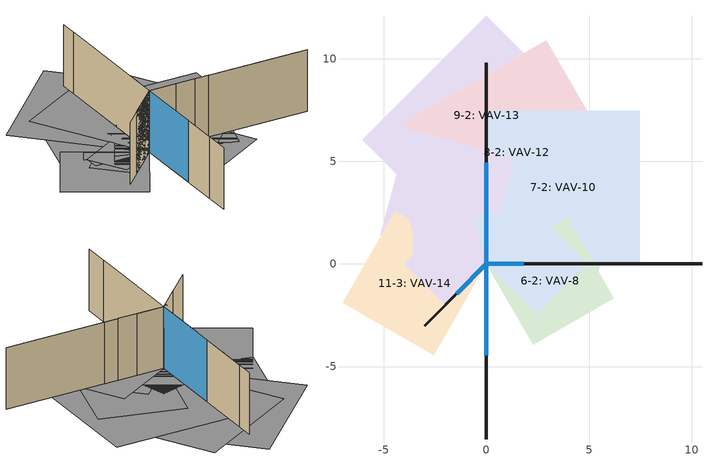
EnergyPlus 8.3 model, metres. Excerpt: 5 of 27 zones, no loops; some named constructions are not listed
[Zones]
11-3: VAV-14
 floor adiabatic (TYP Int. Flr44): -4.45,2.57 0,0 -2.57,-4.45 -7.02,-1.88 z4.79
 wall outside (2-4: 3  Formwall56): 0,0 0,-6.89 / 0,0 -1.45,-1.45 z4.79:8.75
 window (NFRC CW/SF): 0,0 0,-4.45 z4.79:8.75; 0,0 -1.45,-1.45 z4.79:7.39
6-2: VAV-8
 floor adiabatic (TYP Int. Flr44): 3.93,2.27 6.2,-1.66 2.27,-3.93 0,0 z4.79
 wall outside (2-4: 3  Formwall56): 0,0 1.76,0 / 0,0 1.76,0 z4.79:8.75
 window (NFRC CW/SF): 0,0 1.67,0 / 0,0 1.67,0 z4.79:6.45
7-2: VAV-10
 floor adiabatic (TYP Int. Flr44): 2.46,2.46 4.91,0 2.46,-2.46 0,0 z4.79; 1.19,2.06 3.25,0.87 2.06,-1.19 0,0 z4.79; 1.39,5.18 6.57,3.79 5.18,-1.39 0,0 z4.79; 7.47,7.47 7.47,0 0,0 0,7.47 z4.79; 1.66,2.87 2.26,0.61 0,0 -0.61,2.26 z4.79
 wall outside (2-4: 3  Formwall56): 0,0 0,-8.53 / 0,0 3.04,0 / 0,0 3.94,0 / 0,0 10.5,0 z4.79:8.75
 window (NFRC CW/SF): 0,0 0,-1.29 z4.79:6.08; 0,0 1.75,0 z4.79:6.54
8-2: VAV-12
 floor adiabatic (TYP Int. Flr44): 2.92,10.89 6.9,3.99 0,0 -3.99,6.9 z4.79
 wall outside (2-4: 3  Formwall56): 0,0 9.85,0 / 0,0 0,8.7 z4.79:8.75
 window (NFRC CW/SF): 0,0 1.83,0 z4.79:6.61
9-2: VAV-13
 floor adiabatic (TYP Int. Flr44): 0,12.08 6.04,6.04 0,0 -6.04,6.04 z4.79; -0.87,3.25 1.19,2.06 0,0 -2.06,1.19 z4.79; -3.79,6.56 1.39,5.18 0,0 -5.18,1.39 z4.79; 0,3.57 0,0 -3.57,0 -3.57,3.57 z4.79; -0.8,2.97 0,0 -2.97,-0.8 -3.77,2.18 z4.79; -1.32,2.29 0,0 -2.29,-1.32 -3.61,0.97 z4.79; -2,2 0,0 -2,-2 -4,0 z4.79
 wall outside (2-4: 3  Formwall56): 0,0 -3.02,-3.02 / 0,0 -1.97,-1.97 / 0,0 0,2.38 / 0,0 0,1.64 / 0,0 0,9.81 / 0,0 0,3.77 / 0,0 0,2.05 / 0,0 0,2.38 z4.79:8.75
 window (NFRC CW/SF): 0,0 0,4.92 z4.79:8.75
[Schedule:Week:Daily]
OfficeLightsWk: OfficeLightsSun, OfficeLightsWD, OfficeLightsWD, OfficeLightsWD, OfficeLightsWD, OfficeLightsWD, OfficeLightsSat, OfficeLightsSun, OnDay, OffDay, OfficeLightsSun, OfficeLightsSun
ManufacturingLightsWk: ManufacturingLightsSun, ManufacturingLightsWD, ManufacturingLightsWD, ManufacturingLightsWD, ManufacturingLightsWD, ManufacturingLightsWD, ManufacturingLightsSat, ManufacturingLightsSun, OnDay, OffDay, ManufacturingLightsSun, ManufacturingLightsSun
RetailLightsWk: RetailLightsSun, RetailLightsWD, RetailLightsWD, RetailLightsWD, RetailLightsWD, RetailLightsWD, RetailLightsSat, RetailLightsSun, OnDay, OffDay, RetailLightsSun, RetailLightsSun
Healthcare Process8: ScheduleDay 7, ScheduleDay 1, ScheduleDay 2, ScheduleDay 3, ScheduleDay 4, ScheduleDay 5, ScheduleDay 6, ScheduleDay 8, ScheduleDay 1, ScheduleDay 8, ScheduleDay 8, ScheduleDay 8
ManufacturingInfiltrationWk: ManufacturingInfiltrationSun, ManufacturingInfiltrationWD, ManufacturingInfiltrationWD, ManufacturingInfiltrationWD, ManufacturingInfiltrationWD, ManufacturingInfiltrationWD, ManufacturingInfiltrationSat, ManufacturingInfiltrationSun, ManufacturingInfiltrationWD, ManufacturingInfiltrationWD, ManufacturingInfiltrationSun, ManufacturingInfiltrationSun
ManufacturingReceptacleWk: ManufacturingReceptacleSun, ManufacturingReceptacleWD, ManufacturingReceptacleWD, ManufacturingReceptacleWD, ManufacturingReceptacleWD, ManufacturingReceptacleWD, ManufacturingReceptacleSat, ManufacturingReceptacleSun, OnDay, OffDay, ManufacturingReceptacleSun, ManufacturingReceptacleSun
OfficeInfiltrationWk: OfficeInfiltrationSun, OfficeInfiltrationWD, OfficeInfiltrationWD, OfficeInfiltrationWD, OfficeInfiltrationWD, OfficeInfiltrationWD, OfficeInfiltrationSat, OfficeInfiltrationSun, OfficeInfiltrationWD, OfficeInfiltrationWD, OfficeInfiltrationSun, OfficeInfiltrationSun
OfficeReceptacleWk: OfficeReceptacleSun, OfficeReceptacleWD, OfficeReceptacleWD, OfficeReceptacleWD, OfficeReceptacleWD, OfficeReceptacleWD, OfficeReceptacleSat, OfficeReceptacleSun, OnDay, OffDay, OfficeReceptacleSun, OfficeReceptacleSun
RetailInfiltrationWk: RetailInfiltrationSun, RetailInfiltrationWD, RetailInfiltrationWD, RetailInfiltrationWD, RetailInfiltrationWD, RetailInfiltrationWD, RetailInfiltrationSat, RetailInfiltrationSun, RetailInfiltrationWD, RetailInfiltrationWD, RetailInfiltrationSun, RetailInfiltrationSun
RetailReceptacleWk: RetailReceptacleSun, RetailReceptacleWD, RetailReceptacleWD, RetailReceptacleWD, RetailReceptacleWD, RetailReceptacleWD, RetailReceptacleSat, RetailReceptacleSun, OnDay, OffDay, RetailReceptacleSun, RetailReceptacleSun
RetailRefrigerationWk: RetailRefrigerationSun, RetailRefrigerationWD, RetailRefrigerationWD, RetailRefrigerationWD, RetailRefrigerationWD, RetailRefrigerationWD, RetailRefrigerationSat, RetailRefrigerationSun, RetailRefrigerationWD, RetailRefrigerationSun, RetailRefrigerationSun, RetailRefrigerationSun
Schedule:Week:Daily {c9908ce5-e7cb-4e24-84f3-d8ca2448f015}: {402a7916-397a-4f1f-9c47-9ff158fa4e7e}, {402a7916-397a-4f1f-9c47-9ff158fa4e7e}, {402a7916-397a-4f1f-9c47-9ff158fa4e7e}, {402a7916-397a-4f1f-9c47-9ff158fa4e7e}, {402a7916-397a-4f1f-9c47-9ff158fa4e7e}, {402a7916-397a-4f1f-9c47-9ff158fa4e7e}, {402a7916-397a-4f1f-9c47-9ff158fa4e7e}, {402a7916-397a-4f1f-9c47-9ff158fa4e7e}, {402a7916-397a-4f1f-9c47-9ff158fa4e7e}, {402a7916-397a-4f1f-9c47-9ff158fa4e7e}, {402a7916-397a-4f1f-9c47-9ff158fa4e7e}, {402a7916-397a-4f1f-9c47-9ff158fa4e7e}
Schedule:Week:Daily {6d3002a9-0a1b-4cba-b077-1d5313715819}: {a3869e4c-a95d-45ed-a368-4fc614d1afdc}, {a3869e4c-a95d-45ed-a368-4fc614d1afdc}, {a3869e4c-a95d-45ed-a368-4fc614d1afdc}, {a3869e4c-a95d-45ed-a368-4fc614d1afdc}, {a3869e4c-a95d-45ed-a368-4fc614d1afdc}, {a3869e4c-a95d-45ed-a368-4fc614d1afdc}, {a3869e4c-a95d-45ed-a368-4fc614d1afdc}, {a3869e4c-a95d-45ed-a368-4fc614d1afdc}, {a3869e4c-a95d-45ed-a368-4fc614d1afdc}, {a3869e4c-a95d-45ed-a368-4fc614d1afdc}, {a3869e4c-a95d-45ed-a368-4fc614d1afdc}, {a3869e4c-a95d-45ed-a368-4fc614d1afdc}
Schedule:Week:Daily {affb5155-440e-438c-893e-641a6e21b86f}: {6859e59c-2f42-4faa-bd03-332d8c4291bd}, {6859e59c-2f42-4faa-bd03-332d8c4291bd}, {6859e59c-2f42-4faa-bd03-332d8c4291bd}, {6859e59c-2f42-4faa-bd03-332d8c4291bd}, {6859e59c-2f42-4faa-bd03-332d8c4291bd}, {6859e59c-2f42-4faa-bd03-332d8c4291bd}, {6859e59c-2f42-4faa-bd03-332d8c4291bd}, {6859e59c-2f42-4faa-bd03-332d8c4291bd}, {6859e59c-2f42-4faa-bd03-332d8c4291bd}, {6859e59c-2f42-4faa-bd03-332d8c4291bd}, {6859e59c-2f42-4faa-bd03-332d8c4291bd}, {6859e59c-2f42-4faa-bd03-332d8c4291bd}
Schedule:Week:Daily {850cf474-6fe2-4698-bdce-ccadb10d04ac}: {f26e295d-c4cc-4483-a300-f529a020ab69}, {f26e295d-c4cc-4483-a300-f529a020ab69}, {f26e295d-c4cc-4483-a300-f529a020ab69}, {f26e295d-c4cc-4483-a300-f529a020ab69}, {f26e295d-c4cc-4483-a300-f529a020ab69}, {f26e295d-c4cc-4483-a300-f529a020ab69}, {f26e295d-c4cc-4483-a300-f529a020ab69}, {f26e295d-c4cc-4483-a300-f529a020ab69}, {f26e295d-c4cc-4483-a300-f529a020ab69}, {f26e295d-c4cc-4483-a300-f529a020ab69}, {f26e295d-c4cc-4483-a300-f529a020ab69}, {f26e295d-c4cc-4483-a300-f529a020ab69}
Schedule:Week:Daily {ecd6924c-7033-4e54-aaa7-55469c600ea8}: {b26e9b51-d56f-4a8d-8295-7439bdde3d0b}, {b26e9b51-d56f-4a8d-8295-7439bdde3d0b}, {b26e9b51-d56f-4a8d-8295-7439bdde3d0b}, {b26e9b51-d56f-4a8d-8295-7439bdde3d0b}, {b26e9b51-d56f-4a8d-8295-7439bdde3d0b}, {b26e9b51-d56f-4a8d-8295-7439bdde3d0b}, {b26e9b51-d56f-4a8d-8295-7439bdde3d0b}, {b26e9b51-d56f-4a8d-8295-7439bdde3d0b}, {b26e9b51-d56f-4a8d-8295-7439bdde3d0b}, {b26e9b51-d56f-4a8d-8295-7439bdde3d0b}, {b26e9b51-d56f-4a8d-8295-7439bdde3d0b}, {b26e9b51-d56f-4a8d-8295-7439bdde3d0b}
Schedule:Week:Daily {f9356c98-fddb-4204-af58-30df2d78dfdf}: {8d9d725e-e816-4200-9c3d-bb81e89a5f5d}, {8d9d725e-e816-4200-9c3d-bb81e89a5f5d}, {8d9d725e-e816-4200-9c3d-bb81e89a5f5d}, {8d9d725e-e816-4200-9c3d-bb81e89a5f5d}, {8d9d725e-e816-4200-9c3d-bb81e89a5f5d}, {8d9d725e-e816-4200-9c3d-bb81e89a5f5d}, {8d9d725e-e816-4200-9c3d-bb81e89a5f5d}, {8d9d725e-e816-4200-9c3d-bb81e89a5f5d}, {8d9d725e-e816-4200-9c3d-bb81e89a5f5d}, {8d9d725e-e816-4200-9c3d-bb81e89a5f5d}, {8d9d725e-e816-4200-9c3d-bb81e89a5f5d}, {8d9d725e-e816-4200-9c3d-bb81e89a5f5d}
Schedule:Week:Daily {2e9ee2a9-0caa-47c0-ab86-ac2ae8ba62c0}: {22d23935-e3ba-4ac1-9311-28f34c496400}, {22d23935-e3ba-4ac1-9311-28f34c496400}, {22d23935-e3ba-4ac1-9311-28f34c496400}, {22d23935-e3ba-4ac1-9311-28f34c496400}, {22d23935-e3ba-4ac1-9311-28f34c496400}, {22d23935-e3ba-4ac1-9311-28f34c496400}, {22d23935-e3ba-4ac1-9311-28f34c496400}, {22d23935-e3ba-4ac1-9311-28f34c496400}, {22d23935-e3ba-4ac1-9311-28f34c496400}, {22d23935-e3ba-4ac1-9311-28f34c496400}, {22d23935-e3ba-4ac1-9311-28f34c496400}, {22d23935-e3ba-4ac1-9311-28f34c496400}
Schedule:Week:Daily {3fc634c2-34c0-45f3-af90-1b8040f1118e}: {19168214-b7e6-4ff9-b943-259e85935509}, {19168214-b7e6-4ff9-b943-259e85935509}, {19168214-b7e6-4ff9-b943-259e85935509}, {19168214-b7e6-4ff9-b943-259e85935509}, {19168214-b7e6-4ff9-b943-259e85935509}, {19168214-b7e6-4ff9-b943-259e85935509}, {19168214-b7e6-4ff9-b943-259e85935509}, {19168214-b7e6-4ff9-b943-259e85935509}, {19168214-b7e6-4ff9-b943-259e85935509}, {19168214-b7e6-4ff9-b943-259e85935509}, {19168214-b7e6-4ff9-b943-259e85935509}, {19168214-b7e6-4ff9-b943-259e85935509}
Schedule:Week:Daily {28e3a292-e4b0-45b8-aa9b-913ef9a61883}: {d8a53f50-c6ac-4eac-8867-c988627c59e6}, {d8a53f50-c6ac-4eac-8867-c988627c59e6}, {d8a53f50-c6ac-4eac-8867-c988627c59e6}, {d8a53f50-c6ac-4eac-8867-c988627c59e6}, {d8a53f50-c6ac-4eac-8867-c988627c59e6}, {d8a53f50-c6ac-4eac-8867-c988627c59e6}, {d8a53f50-c6ac-4eac-8867-c988627c59e6}, {d8a53f50-c6ac-4eac-8867-c988627c59e6}, {d8a53f50-c6ac-4eac-8867-c988627c59e6}, {d8a53f50-c6ac-4eac-8867-c988627c59e6}, {d8a53f50-c6ac-4eac-8867-c988627c59e6}, {d8a53f50-c6ac-4eac-8867-c988627c59e6}
Schedule:Week:Daily {5660bbbf-b584-4552-b3da-121cb8b40dc7}: {e07e086c-a408-422f-85b1-913660486b33}, {e07e086c-a408-422f-85b1-913660486b33}, {e07e086c-a408-422f-85b1-913660486b33}, {e07e086c-a408-422f-85b1-913660486b33}, {e07e086c-a408-422f-85b1-913660486b33}, {e07e086c-a408-422f-85b1-913660486b33}, {e07e086c-a408-422f-85b1-913660486b33}, {e07e086c-a408-422f-85b1-913660486b33}, {e07e086c-a408-422f-85b1-913660486b33}, {e07e086c-a408-422f-85b1-913660486b33}, {e07e086c-a408-422f-85b1-913660486b33}, {e07e086c-a408-422f-85b1-913660486b33}
Schedule:Week:Daily {3f87cbb7-9287-4873-87ad-5d735111a82e}: {2476c7b8-0516-4979-bbd4-9afa1cd54cb6}, {2476c7b8-0516-4979-bbd4-9afa1cd54cb6}, {2476c7b8-0516-4979-bbd4-9afa1cd54cb6}, {2476c7b8-0516-4979-bbd4-9afa1cd54cb6}, {2476c7b8-0516-4979-bbd4-9afa1cd54cb6}, {2476c7b8-0516-4979-bbd4-9afa1cd54cb6}, {2476c7b8-0516-4979-bbd4-9afa1cd54cb6}, {2476c7b8-0516-4979-bbd4-9afa1cd54cb6}, {2476c7b8-0516-4979-bbd4-9afa1cd54cb6}, {2476c7b8-0516-4979-bbd4-9afa1cd54cb6}, {2476c7b8-0516-4979-bbd4-9afa1cd54cb6}, {2476c7b8-0516-4979-bbd4-9afa1cd54cb6}
Schedule:Week:Daily {10e56ed8-8a86-44b0-af2c-4fa37df0093d}: {e42219af-cf56-4945-b5be-49e20b9a19f6}, {e42219af-cf56-4945-b5be-49e20b9a19f6}, {e42219af-cf56-4945-b5be-49e20b9a19f6}, {e42219af-cf56-4945-b5be-49e20b9a19f6}, {e42219af-cf56-4945-b5be-49e20b9a19f6}, {e42219af-cf56-4945-b5be-49e20b9a19f6}, {e42219af-cf56-4945-b5be-49e20b9a19f6}, {e42219af-cf56-4945-b5be-49e20b9a19f6}, {e42219af-cf56-4945-b5be-49e20b9a19f6}, {e42219af-cf56-4945-b5be-49e20b9a19f6}, {e42219af-cf56-4945-b5be-49e20b9a19f6}, {e42219af-cf56-4945-b5be-49e20b9a19f6}
Schedule:Week:Daily {ca9c4410-f960-4548-abdc-c7912b1f8241}: {41333b32-5dc0-42c9-a554-6fb692234370}, {41333b32-5dc0-42c9-a554-6fb692234370}, {41333b32-5dc0-42c9-a554-6fb692234370}, {41333b32-5dc0-42c9-a554-6fb692234370}, {41333b32-5dc0-42c9-a554-6fb692234370}, {41333b32-5dc0-42c9-a554-6fb692234370}, {41333b32-5dc0-42c9-a554-6fb692234370}, {41333b32-5dc0-42c9-a554-6fb692234370}, {41333b32-5dc0-42c9-a554-6fb692234370}, {41333b32-5dc0-42c9-a554-6fb692234370}, {41333b32-5dc0-42c9-a554-6fb692234370}, {41333b32-5dc0-42c9-a554-6fb692234370}
Schedule:Week:Daily {bf189b60-abeb-4dcf-a683-878b684149b8}: {737219d8-cb14-4761-b382-80babc0f0379}, {737219d8-cb14-4761-b382-80babc0f0379}, {737219d8-cb14-4761-b382-80babc0f0379}, {737219d8-cb14-4761-b382-80babc0f0379}, {737219d8-cb14-4761-b382-80babc0f0379}, {737219d8-cb14-4761-b382-80babc0f0379}, {737219d8-cb14-4761-b382-80babc0f0379}, {737219d8-cb14-4761-b382-80babc0f0379}, {737219d8-cb14-4761-b382-80babc0f0379}, {737219d8-cb14-4761-b382-80babc0f0379}, {737219d8-cb14-4761-b382-80babc0f0379}, {737219d8-cb14-4761-b382-80babc0f0379}
Schedule:Week:Daily {bdb5aaf7-0340-4bcf-a9d3-844403bdc40c}: {70d5a3c9-9250-49f2-8f94-089633b7e694}, {70d5a3c9-9250-49f2-8f94-089633b7e694}, {70d5a3c9-9250-49f2-8f94-089633b7e694}, {70d5a3c9-9250-49f2-8f94-089633b7e694}, {70d5a3c9-9250-49f2-8f94-089633b7e694}, {70d5a3c9-9250-49f2-8f94-089633b7e694}, {70d5a3c9-9250-49f2-8f94-089633b7e694}, {70d5a3c9-9250-49f2-8f94-089633b7e694}, {70d5a3c9-9250-49f2-8f94-089633b7e694}, {70d5a3c9-9250-49f2-8f94-089633b7e694}, {70d5a3c9-9250-49f2-8f94-089633b7e694}, {70d5a3c9-9250-49f2-8f94-089633b7e694}
Schedule:Week:Daily {e319c133-c36d-4a58-97f0-1f7c1987ac97}: {0097050c-7901-44ba-9782-e4f574624ba7}, {0097050c-7901-44ba-9782-e4f574624ba7}, {0097050c-7901-44ba-9782-e4f574624ba7}, {0097050c-7901-44ba-9782-e4f574624ba7}, {0097050c-7901-44ba-9782-e4f574624ba7}, {0097050c-7901-44ba-9782-e4f574624ba7}, {0097050c-7901-44ba-9782-e4f574624ba7}, {0097050c-7901-44ba-9782-e4f574624ba7}, {0097050c-7901-44ba-9782-e4f574624ba7}, {0097050c-7901-44ba-9782-e4f574624ba7}, {0097050c-7901-44ba-9782-e4f574624ba7}, {0097050c-7901-44ba-9782-e4f574624ba7}
[Schedule:Day:Interval]
OfficeLightsSun; ManufacturingLightsSun; ManufacturingReceptacleSun; OfficeReceptacleSun: No, 01:00, 0.05, 02:00, 0.05, 03:00, 0.05, 04:00, 0.05, 05:00, 0.05, 06:00, 0.05, 07:00, 0.05, 08:00, 0.05, 09:00, 0.05, 10:00, 0.05, 11:00, 0.05, 12:00, 0.05, 13:00, 0.05, 14:00, 0.05, 15:00, 0.05, 16:00, 0.05, 17:00, 0.05, 18:00, 0.05, 19:00, 0.05, 20:00, 0.05, 21:00, 0.05, 22:00, 0.05, 23:00, 0.05, 24:00, 0.05
OfficeLightsWD: No, 01:00, 0.05, 02:00, 0.05, 03:00, 0.05, 04:00, 0.05, 05:00, 0.05, 06:00, 0.1, 07:00, 0.1, 08:00, 0.3, 09:00, 0.65, 10:00, 0.65, 11:00, 0.65, 12:00, 0.65, 13:00, 0.65, 14:00, 0.65, 15:00, 0.65, 16:00, 0.65, 17:00, 0.65, 18:00, 0.35, 19:00, 0.3, 20:00, 0.3, 21:00, 0.2, 22:00, 0.2, 23:00, 0.1, 24:00, 0.05
OfficeLightsSat; ManufacturingLightsSat; ManufacturingReceptacleSat; OfficeReceptacleSat: No, 01:00, 0.05, 02:00, 0.05, 03:00, 0.05, 04:00, 0.05, 05:00, 0.05, 06:00, 0.05, 07:00, 0.1, 08:00, 0.1, 09:00, 0.3, 10:00, 0.3, 11:00, 0.3, 12:00, 0.3, 13:00, 0.15, 14:00, 0.15, 15:00, 0.15, 16:00, 0.15, 17:00, 0.15, 18:00, 0.05, 19:00, 0.05, 20:00, 0.05, 21:00, 0.05, 22:00, 0.05, 23:00, 0.05, 24:00, 0.05
OnDay: No, 01:00, 1, 02:00, 1, 03:00, 1, 04:00, 1, 05:00, 1, 06:00, 1, 07:00, 1, 08:00, 1, 09:00, 1, 10:00, 1, 11:00, 1, 12:00, 1, 13:00, 1, 14:00, 1, 15:00, 1, 16:00, 1, 17:00, 1, 18:00, 1, 19:00, 1, 20:00, 1, 21:00, 1, 22:00, 1, 23:00, 1, 24:00, 1
OffDay: No, 01:00, 0, 02:00, 0, 03:00, 0, 04:00, 0, 05:00, 0, 06:00, 0, 07:00, 0, 08:00, 0, 09:00, 0, 10:00, 0, 11:00, 0, 12:00, 0, 13:00, 0, 14:00, 0, 15:00, 0, 16:00, 0, 17:00, 0, 18:00, 0, 19:00, 0, 20:00, 0, 21:00, 0, 22:00, 0, 23:00, 0, 24:00, 0
ManufacturingLightsWD: No, 01:00, 0.05, 02:00, 0.05, 03:00, 0.05, 04:00, 0.05, 05:00, 0.05, 06:00, 0.1, 07:00, 0.1, 08:00, 0.3, 09:00, 0.85, 10:00, 0.85, 11:00, 0.85, 12:00, 0.85, 13:00, 0.85, 14:00, 0.85, 15:00, 0.85, 16:00, 0.85, 17:00, 0.85, 18:00, 0.5, 19:00, 0.3, 20:00, 0.3, 21:00, 0.2, 22:00, 0.2, 23:00, 0.1, 24:00, 0.05
RetailLightsSun: No, 01:00, 0.05, 02:00, 0.05, 03:00, 0.05, 04:00, 0.05, 05:00, 0.05, 06:00, 0.05, 07:00, 0.05, 08:00, 0.05, 09:00, 0.1, 10:00, 0.1, 11:00, 0.4, 12:00, 0.4, 13:00, 0.55, 14:00, 0.55, 15:00, 0.55, 16:00, 0.55, 17:00, 0.55, 18:00, 0.4, 19:00, 0.2, 20:00, 0.05, 21:00, 0.05, 22:00, 0.05, 23:00, 0.05, 24:00, 0.05
RetailLightsWD: No, 01:00, 0.05, 02:00, 0.05, 03:00, 0.05, 04:00, 0.05, 05:00, 0.05, 06:00, 0.05, 07:00, 0.05, 08:00, 0.2, 09:00, 0.5, 10:00, 0.85, 11:00, 0.85, 12:00, 0.85, 13:00, 0.85, 14:00, 0.85, 15:00, 0.85, 16:00, 0.85, 17:00, 0.85, 18:00, 0.85, 19:00, 0.55, 20:00, 0.55, 21:00, 0.5, 22:00, 0.2, 23:00, 0.05, 24:00, 0.05
RetailLightsSat: No, 01:00, 0.05, 02:00, 0.05, 03:00, 0.05, 04:00, 0.05, 05:00, 0.05, 06:00, 0.05, 07:00, 0.05, 08:00, 0.1, 09:00, 0.3, 10:00, 0.55, 11:00, 0.85, 12:00, 0.85, 13:00, 0.85, 14:00, 0.85, 15:00, 0.85, 16:00, 0.85, 17:00, 0.85, 18:00, 0.85, 19:00, 0.5, 20:00, 0.3, 21:00, 0.3, 22:00, 0.1, 23:00, 0.05, 24:00, 0.05
ManufacturingInfiltrationSat; OfficeInfiltrationSat: No, 01:00, 1, 02:00, 1, 03:00, 1, 04:00, 1, 05:00, 1, 06:00, 0.25, 07:00, 0.25, 08:00, 0.25, 09:00, 0.25, 10:00, 0.25, 11:00, 0.25, 12:00, 0.25, 13:00, 0.25, 14:00, 0.25, 15:00, 0.25, 16:00, 0.25, 17:00, 0.25, 18:00, 0.25, 19:00, 0.25, 20:00, 1, 21:00, 1, 22:00, 1, 23:00, 1, 24:00, 1
ManufacturingInfiltrationSun; OfficeInfiltrationSun: No, 01:00, 1, 02:00, 1, 03:00, 1, 04:00, 1, 05:00, 1, 06:00, 0.25, 07:00, 0.25, 08:00, 0.25, 09:00, 0.25, 10:00, 0.25, 11:00, 0.25, 12:00, 0.25, 13:00, 0.25, 14:00, 0.25, 15:00, 0.25, 16:00, 0.25, 17:00, 0.25, 18:00, 0.25, 19:00, 1, 20:00, 1, 21:00, 1, 22:00, 1, 23:00, 1, 24:00, 1
ManufacturingInfiltrationWD; OfficeInfiltrationWD: No, 01:00, 1, 02:00, 1, 03:00, 1, 04:00, 1, 05:00, 1, 06:00, 0.25, 07:00, 0.25, 08:00, 0.25, 09:00, 0.25, 10:00, 0.25, 11:00, 0.25, 12:00, 0.25, 13:00, 0.25, 14:00, 0.25, 15:00, 0.25, 16:00, 0.25, 17:00, 0.25, 18:00, 0.25, 19:00, 0.25, 20:00, 0.25, 21:00, 0.25, 22:00, 0.25, 23:00, 0.25, 24:00, 0.25
ManufacturingOccupancySat; OfficeOccupancySat: No, 01:00, 0, 02:00, 0, 03:00, 0, 04:00, 0, 05:00, 0, 06:00, 0, 07:00, 0.1, 08:00, 0.1, 09:00, 0.3, 10:00, 0.3, 11:00, 0.3, 12:00, 0.3, 13:00, 0.1, 14:00, 0.1, 15:00, 0.1, 16:00, 0.1, 17:00, 0.1, 18:00, 0.05, 19:00, 0.05, 20:00, 0, 21:00, 0, 22:00, 0, 23:00, 0, 24:00, 0
ManufacturingOccupancySun; OfficeOccupancySun: No, 01:00, 0, 02:00, 0, 03:00, 0, 04:00, 0, 05:00, 0, 06:00, 0, 07:00, 0.05, 08:00, 0.05, 09:00, 0.05, 10:00, 0.05, 11:00, 0.05, 12:00, 0.05, 13:00, 0.05, 14:00, 0.05, 15:00, 0.05, 16:00, 0.05, 17:00, 0.05, 18:00, 0.05, 19:00, 0, 20:00, 0, 21:00, 0, 22:00, 0, 23:00, 0, 24:00, 0
ManufacturingOccupancyWD; OfficeOccupancyWD: No, 01:00, 0, 02:00, 0, 03:00, 0, 04:00, 0, 05:00, 0, 06:00, 0, 07:00, 0.1, 08:00, 0.2, 09:00, 0.95, 10:00, 0.95, 11:00, 0.95, 12:00, 0.95, 13:00, 0.5, 14:00, 0.95, 15:00, 0.95, 16:00, 0.95, 17:00, 0.95, 18:00, 0.3, 19:00, 0.1, 20:00, 0.1, 21:00, 0.1, 22:00, 0.1, 23:00, 0.05, 24:00, 0.05
ManufacturingReceptacleWD; OfficeReceptacleWD: No, 01:00, 0.05, 02:00, 0.05, 03:00, 0.05, 04:00, 0.05, 05:00, 0.05, 06:00, 0.1, 07:00, 0.1, 08:00, 0.3, 09:00, 0.9, 10:00, 0.9, 11:00, 0.9, 12:00, 0.9, 13:00, 0.9, 14:00, 0.9, 15:00, 0.9, 16:00, 0.9, 17:00, 0.9, 18:00, 0.5, 19:00, 0.3, 20:00, 0.3, 21:00, 0.2, 22:00, 0.2, 23:00, 0.1, 24:00, 0.05
RetailInfiltrationSat: No, 01:00, 1, 02:00, 1, 03:00, 1, 04:00, 1, 05:00, 1, 06:00, 1, 07:00, 0.25, 08:00, 0.25, 09:00, 0.25, 10:00, 0.25, 11:00, 0.25, 12:00, 0.25, 13:00, 0.25, 14:00, 0.25, 15:00, 0.25, 16:00, 0.25, 17:00, 0.25, 18:00, 0.25, 19:00, 0.25, 20:00, 0.25, 21:00, 0.25, 22:00, 0.25, 23:00, 1, 24:00, 1
RetailInfiltrationSun: No, 01:00, 1, 02:00, 1, 03:00, 1, 04:00, 1, 05:00, 1, 06:00, 1, 07:00, 1, 08:00, 1, 09:00, 0.25, 10:00, 0.25, 11:00, 0.25, 12:00, 0.25, 13:00, 0.25, 14:00, 0.25, 15:00, 0.25, 16:00, 0.25, 17:00, 0.25, 18:00, 0.25, 19:00, 0.25, 20:00, 1, 21:00, 1, 22:00, 1, 23:00, 1, 24:00, 1
RetailInfiltrationWD: No, 01:00, 1, 02:00, 1, 03:00, 1, 04:00, 1, 05:00, 1, 06:00, 1, 07:00, 0.25, 08:00, 0.25, 09:00, 0.25, 10:00, 0.25, 11:00, 0.25, 12:00, 0.25, 13:00, 0.25, 14:00, 0.25, 15:00, 0.25, 16:00, 0.25, 17:00, 0.25, 18:00, 0.25, 19:00, 0.25, 20:00, 0.25, 21:00, 0.25, 22:00, 1, 23:00, 1, 24:00, 1
RetailOccupancySat: No, 01:00, 0, 02:00, 0, 03:00, 0, 04:00, 0, 05:00, 0, 06:00, 0, 07:00, 0, 08:00, 0.1, 09:00, 0.2, 10:00, 0.5, 11:00, 0.6, 12:00, 0.8, 13:00, 0.8, 14:00, 0.8, 15:00, 0.8, 16:00, 0.8, 17:00, 0.8, 18:00, 0.6, 19:00, 0.2, 20:00, 0.2, 21:00, 0.2, 22:00, 0.1, 23:00, 0, 24:00, 0
RetailOccupancySun: No, 01:00, 0, 02:00, 0, 03:00, 0, 04:00, 0, 05:00, 0, 06:00, 0, 07:00, 0, 08:00, 0, 09:00, 0, 10:00, 0.1, 11:00, 0.2, 12:00, 0.2, 13:00, 0.4, 14:00, 0.4, 15:00, 0.4, 16:00, 0.4, 17:00, 0.4, 18:00, 0.2, 19:00, 0.1, 20:00, 0, 21:00, 0, 22:00, 0, 23:00, 0, 24:00, 0
RetailOccupancyWD: No, 01:00, 0, 02:00, 0, 03:00, 0, 04:00, 0, 05:00, 0, 06:00, 0, 07:00, 0, 08:00, 0.1, 09:00, 0.2, 10:00, 0.5, 11:00, 0.5, 12:00, 0.7, 13:00, 0.7, 14:00, 0.7, 15:00, 0.7, 16:00, 0.8, 17:00, 0.7, 18:00, 0.5, 19:00, 0.5, 20:00, 0.3, 21:00, 0.3, 22:00, 0, 23:00, 0, 24:00, 0
RetailReceptacleSat: No, 01:00, 0.05, 02:00, 0.05, 03:00, 0.05, 04:00, 0.05, 05:00, 0.05, 06:00, 0.05, 07:00, 0.05, 08:00, 0.1, 09:00, 0.3, 10:00, 0.6, 11:00, 0.9, 12:00, 0.9, 13:00, 0.9, 14:00, 0.9, 15:00, 0.9, 16:00, 0.9, 17:00, 0.9, 18:00, 0.9, 19:00, 0.5, 20:00, 0.3, 21:00, 0.3, 22:00, 0.1, 23:00, 0.05, 24:00, 0.05
RetailReceptacleSun: No, 01:00, 0.05, 02:00, 0.05, 03:00, 0.05, 04:00, 0.05, 05:00, 0.05, 06:00, 0.05, 07:00, 0.05, 08:00, 0.05, 09:00, 0.1, 10:00, 0.1, 11:00, 0.4, 12:00, 0.4, 13:00, 0.6, 14:00, 0.6, 15:00, 0.6, 16:00, 0.6, 17:00, 0.6, 18:00, 0.4, 19:00, 0.2, 20:00, 0.05, 21:00, 0.05, 22:00, 0.05, 23:00, 0.05, 24:00, 0.05
RetailReceptacleWD: No, 01:00, 0.05, 02:00, 0.05, 03:00, 0.05, 04:00, 0.05, 05:00, 0.05, 06:00, 0.05, 07:00, 0.05, 08:00, 0.2, 09:00, 0.5, 10:00, 0.9, 11:00, 0.9, 12:00, 0.9, 13:00, 0.9, 14:00, 0.9, 15:00, 0.9, 16:00, 0.9, 17:00, 0.9, 18:00, 0.9, 19:00, 0.6, 20:00, 0.6, 21:00, 0.5, 22:00, 0.2, 23:00, 0.05, 24:00, 0.05
RetailRefrigerationSat; RetailRefrigerationSun; RetailRefrigerationWD: No, 01:00, 0.9, 02:00, 0.9, 03:00, 0.9, 04:00, 0.9, 05:00, 0.9, 06:00, 0.9, 07:00, 0.9, 08:00, 0.9, 09:00, 0.9, 10:00, 0.9, 11:00, 0.9, 12:00, 0.9, 13:00, 0.9, 14:00, 0.9, 15:00, 0.9, 16:00, 0.9, 17:00, 0.9, 18:00, 0.9, 19:00, 0.9, 20:00, 0.9, 21:00, 0.9, 22:00, 0.9, 23:00, 0.9, 24:00, 0.9
ScheduleDay 1; ScheduleDay 2; ScheduleDay 3; ScheduleDay 4; ScheduleDay 5: No, 01:00, 0.1, 02:00, 0.1, 03:00, 0.1, 04:00, 0.1, 05:00, 0.1, 06:00, 0.1, 07:00, 0.1, 08:00, 0.5, 09:00, 0.9, 10:00, 0.9, 11:00, 0.9, 12:00, 0.9, 13:00, 0.9, 14:00, 0.9, 15:00, 0.9, 16:00, 0.9, 17:00, 0.3, 18:00, 0.3, 19:00, 0.3, 20:00, 0.3, 21:00, 0.3, 22:00, 0.3, 23:00, 0.3, 24:00, 0.1
ScheduleDay 6: No, 01:00, 0.1, 02:00, 0.1, 03:00, 0.1, 04:00, 0.1, 05:00, 0.1, 06:00, 0.1, 07:00, 0.1, 08:00, 0.2, 09:00, 0.4, 10:00, 0.4, 11:00, 0.4, 12:00, 0.4, 13:00, 0.4, 14:00, 0.4, 15:00, 0.4, 16:00, 0.4, 17:00, 0.4, 18:00, 0.4, 19:00, 0.1, 20:00, 0.1, 21:00, 0.1, 22:00, 0.1, 23:00, 0.1, 24:00, 0.1
ScheduleDay 7; ScheduleDay 8: No, 01:00, 0.05, 02:00, 0.05, 03:00, 0.05, 04:00, 0.05, 05:00, 0.05, 06:00, 0.05, 07:00, 0.05, 08:00, 0.05, 09:00, 0.1, 10:00, 0.1, 11:00, 0.1, 12:00, 0.1, 13:00, 0.1, 14:00, 0.1, 15:00, 0.1, 16:00, 0.1, 17:00, 0.05, 18:00, 0.05, 19:00, 0.05, 20:00, 0.05, 21:00, 0.05, 22:00, 0.05, 23:00, 0.05, 24:00, 0.05
WaterMainCZ03Apr: No, 01:00, 12.0556, 02:00, 12.0556, 03:00, 12.0556, 04:00, 12.0556, 05:00, 12.0556, 06:00, 12.0556, 07:00, 12.0556, 08:00, 12.0556, 09:00, 12.0556, 10:00, 12.0556, 11:00, 12.0556, 12:00, 12.0556, 13:00, 12.0556, 14:00, 12.0556, 15:00, 12.0556, 16:00, 12.0556, 17:00, 12.0556, 18:00, 12.0556, 19:00, 12.0556, 20:00, 12.0556, 21:00, 12.0556, 22:00, 12.0556, 23:00, 12.0556, 24:00, 12.0556
WaterMainCZ03Aug: No, 01:00, 13.7222, 02:00, 13.7222, 03:00, 13.7222, 04:00, 13.7222, 05:00, 13.7222, 06:00, 13.7222, 07:00, 13.7222, 08:00, 13.7222, 09:00, 13.7222, 10:00, 13.7222, 11:00, 13.7222, 12:00, 13.7222, 13:00, 13.7222, 14:00, 13.7222, 15:00, 13.7222, 16:00, 13.7222, 17:00, 13.7222, 18:00, 13.7222, 19:00, 13.7222, 20:00, 13.7222, 21:00, 13.7222, 22:00, 13.7222, 23:00, 13.7222, 24:00, 13.7222
WaterMainCZ03Dec; WaterMainCZ03May: No, 01:00, 11.9444, 02:00, 11.9444, 03:00, 11.9444, 04:00, 11.9444, 05:00, 11.9444, 06:00, 11.9444, 07:00, 11.9444, 08:00, 11.9444, 09:00, 11.9444, 10:00, 11.9444, 11:00, 11.9444, 12:00, 11.9444, 13:00, 11.9444, 14:00, 11.9444, 15:00, 11.9444, 16:00, 11.9444, 17:00, 11.9444, 18:00, 11.9444, 19:00, 11.9444, 20:00, 11.9444, 21:00, 11.9444, 22:00, 11.9444, 23:00, 11.9444, 24:00, 11.9444
WaterMainCZ03Feb: No, 01:00, 11.2222, 02:00, 11.2222, 03:00, 11.2222, 04:00, 11.2222, 05:00, 11.2222, 06:00, 11.2222, 07:00, 11.2222, 08:00, 11.2222, 09:00, 11.2222, 10:00, 11.2222, 11:00, 11.2222, 12:00, 11.2222, 13:00, 11.2222, 14:00, 11.2222, 15:00, 11.2222, 16:00, 11.2222, 17:00, 11.2222, 18:00, 11.2222, 19:00, 11.2222, 20:00, 11.2222, 21:00, 11.2222, 22:00, 11.2222, 23:00, 11.2222, 24:00, 11.2222
WaterMainCZ03Jan: No, 01:00, 11.3333, 02:00, 11.3333, 03:00, 11.3333, 04:00, 11.3333, 05:00, 11.3333, 06:00, 11.3333, 07:00, 11.3333, 08:00, 11.3333, 09:00, 11.3333, 10:00, 11.3333, 11:00, 11.3333, 12:00, 11.3333, 13:00, 11.3333, 14:00, 11.3333, 15:00, 11.3333, 16:00, 11.3333, 17:00, 11.3333, 18:00, 11.3333, 19:00, 11.3333, 20:00, 11.3333, 21:00, 11.3333, 22:00, 11.3333, 23:00, 11.3333, 24:00, 11.3333
WaterMainCZ03Jul: No, 01:00, 13.3333, 02:00, 13.3333, 03:00, 13.3333, 04:00, 13.3333, 05:00, 13.3333, 06:00, 13.3333, 07:00, 13.3333, 08:00, 13.3333, 09:00, 13.3333, 10:00, 13.3333, 11:00, 13.3333, 12:00, 13.3333, 13:00, 13.3333, 14:00, 13.3333, 15:00, 13.3333, 16:00, 13.3333, 17:00, 13.3333, 18:00, 13.3333, 19:00, 13.3333, 20:00, 13.3333, 21:00, 13.3333, 22:00, 13.3333, 23:00, 13.3333, 24:00, 13.3333
WaterMainCZ03Jun; WaterMainCZ03Nov: No, 01:00, 13.0556, 02:00, 13.0556, 03:00, 13.0556, 04:00, 13.0556, 05:00, 13.0556, 06:00, 13.0556, 07:00, 13.0556, 08:00, 13.0556, 09:00, 13.0556, 10:00, 13.0556, 11:00, 13.0556, 12:00, 13.0556, 13:00, 13.0556, 14:00, 13.0556, 15:00, 13.0556, 16:00, 13.0556, 17:00, 13.0556, 18:00, 13.0556, 19:00, 13.0556, 20:00, 13.0556, 21:00, 13.0556, 22:00, 13.0556, 23:00, 13.0556, 24:00, 13.0556
WaterMainCZ03Mar: No, 01:00, 11.7222, 02:00, 11.7222, 03:00, 11.7222, 04:00, 11.7222, 05:00, 11.7222, 06:00, 11.7222, 07:00, 11.7222, 08:00, 11.7222, 09:00, 11.7222, 10:00, 11.7222, 11:00, 11.7222, 12:00, 11.7222, 13:00, 11.7222, 14:00, 11.7222, 15:00, 11.7222, 16:00, 11.7222, 17:00, 11.7222, 18:00, 11.7222, 19:00, 11.7222, 20:00, 11.7222, 21:00, 11.7222, 22:00, 11.7222, 23:00, 11.7222, 24:00, 11.7222
WaterMainCZ03Oct: No, 01:00, 13.9444, 02:00, 13.9444, 03:00, 13.9444, 04:00, 13.9444, 05:00, 13.9444, 06:00, 13.9444, 07:00, 13.9444, 08:00, 13.9444, 09:00, 13.9444, 10:00, 13.9444, 11:00, 13.9444, 12:00, 13.9444, 13:00, 13.9444, 14:00, 13.9444, 15:00, 13.9444, 16:00, 13.9444, 17:00, 13.9444, 18:00, 13.9444, 19:00, 13.9444, 20:00, 13.9444, 21:00, 13.9444, 22:00, 13.9444, 23:00, 13.9444, 24:00, 13.9444
WaterMainCZ03Sep: No, 01:00, 13.6667, 02:00, 13.6667, 03:00, 13.6667, 04:00, 13.6667, 05:00, 13.6667, 06:00, 13.6667, 07:00, 13.6667, 08:00, 13.6667, 09:00, 13.6667, 10:00, 13.6667, 11:00, 13.6667, 12:00, 13.6667, 13:00, 13.6667, 14:00, 13.6667, 15:00, 13.6667, 16:00, 13.6667, 17:00, 13.6667, 18:00, 13.6667, 19:00, 13.6667, 20:00, 13.6667, 21:00, 13.6667, 22:00, 13.6667, 23:00, 13.6667, 24:00, 13.6667
{0097050c-7901-44ba-9782-e4f574624ba7}; {2476c7b8-0516-4979-bbd4-9afa1cd54cb6}; {402a7916-397a-4f1f-9c47-9ff158fa4e7e}; {41333b32-5dc0-42c9-a554-6fb692234370}; {64e61d7a-ef5c-499c-901c-c13e22b11fc7}; {70d5a3c9-9250-49f2-8f94-089633b7e694}; {a3869e4c-a95d-45ed-a368-4fc614d1afdc}; {bd8dc2f1-b0d6-4fe6-9bcd-b6a548b44a04}; {c432e9d2-ac78-4cb0-b229-6b3397685304}; {e42219af-cf56-4945-b5be-49e20b9a19f6}; {f8aef8c1-dc65-4da3-b05a-2e68dac552cf}: No, 24:00, 131.882
{19168214-b7e6-4ff9-b943-259e85935509}; {570f8808-0cbf-4325-b694-f1f42078b583}; {737219d8-cb14-4761-b382-80babc0f0379}; {79524620-e1ce-4cdd-816f-b12c8f2df443}; {d8a53f50-c6ac-4eac-8867-c988627c59e6}; {e07e086c-a408-422f-85b1-913660486b33}; {e973fb9f-9f1c-4fbb-a179-dfe220640607}: No, 24:00, 146.536
{22d23935-e3ba-4ac1-9311-28f34c496400}; {6859e59c-2f42-4faa-bd03-332d8c4291bd}; {8d9d725e-e816-4200-9c3d-bb81e89a5f5d}; {b26e9b51-d56f-4a8d-8295-7439bdde3d0b}: No, 24:00, 117.228
{bfd8ab3f-395c-4493-af1f-59ee9d336534}: No, 24:00, 331.17
{e9a2fb4d-f329-4cf3-8c99-53c0f3c979a2}: No, 24:00, 213.942
{f26e295d-c4cc-4483-a300-f529a020ab69}: No, 24:00, 161.189
{fc3363da-bd1f-43ef-8a8c-e9de2c91539b}: No, 24:00, 219.803
